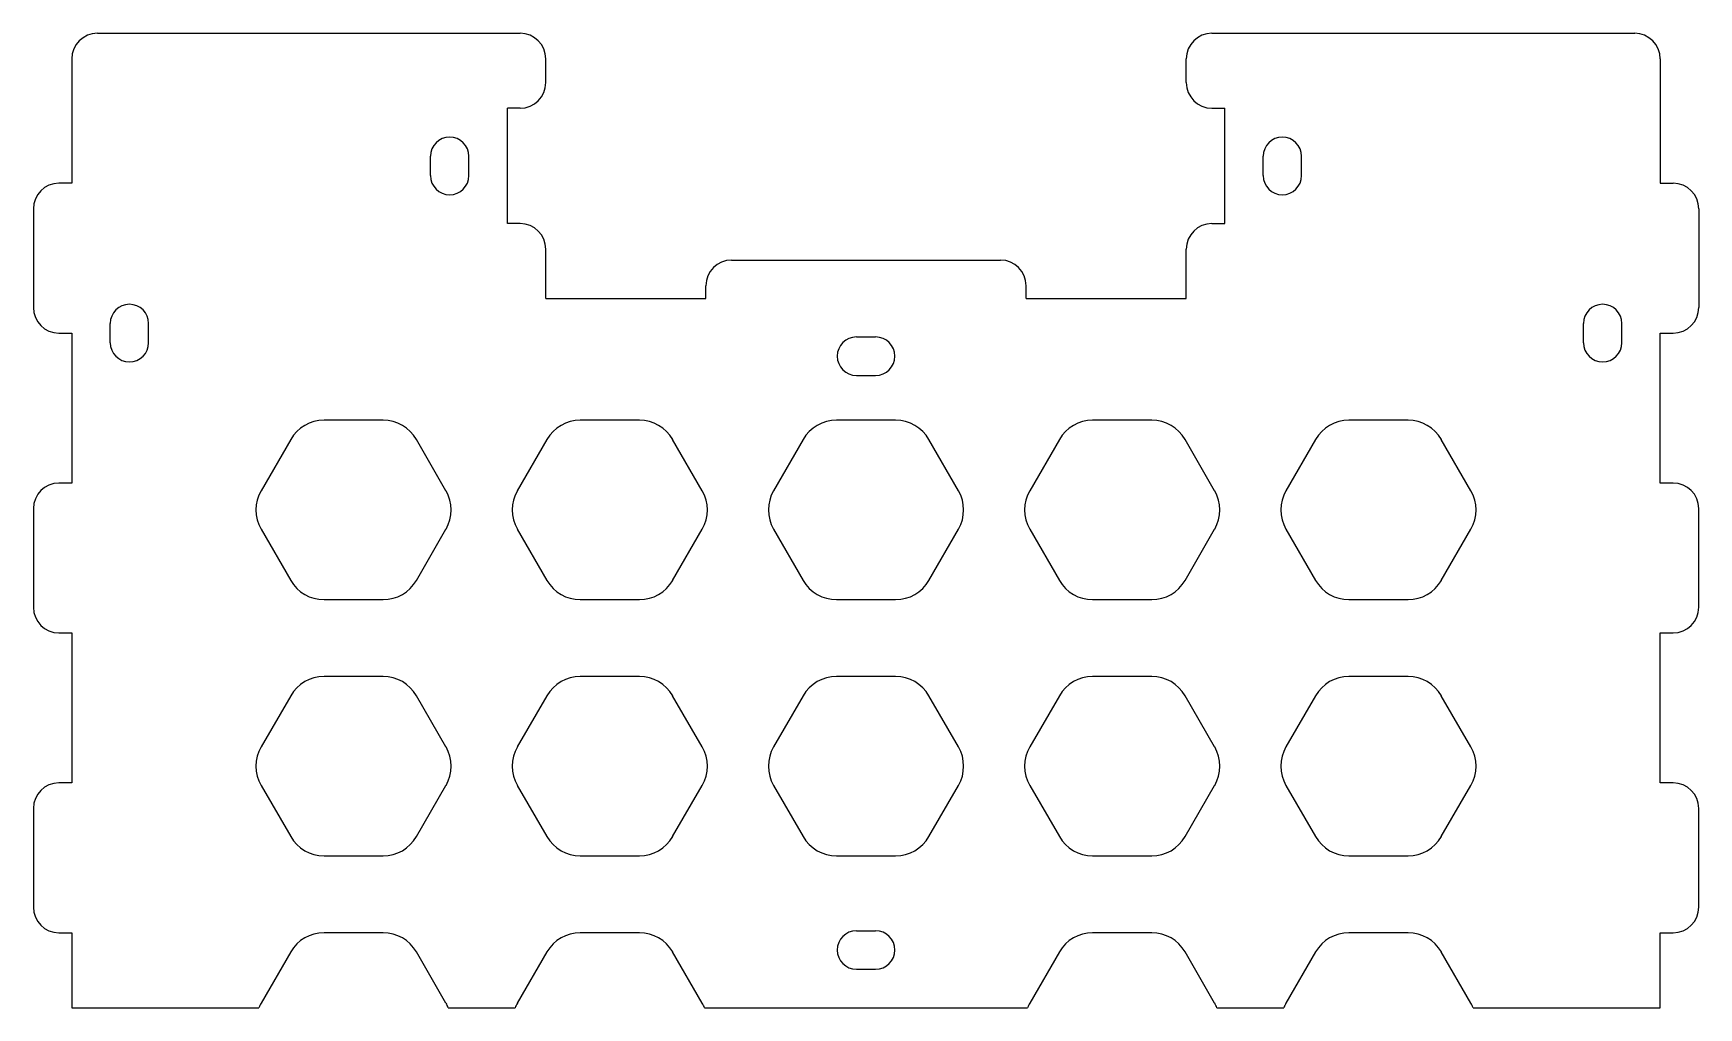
# Model space of a CAD drawing. Extents: x 249 to 379, y -189 to -113.
import ezdxf

# ---------------------------------------------------------------- set-up
doc = ezdxf.new("R2010")
doc.units = 0
doc.layers.add('VISIBLE', color=7, linetype='CONTINUOUS')

msp = doc.modelspace()

# ---------------------------------------------------------------- linework, layer by layer
at = {"layer": 'VISIBLE'}
for p, q in [((254.42, -113.15), (287.42, -113.15)), ((341.42, -113.15), (374.42, -113.15)), ((252.42, -115.15), (252.42, -124.85)), ((289.42, -117), (289.42, -115.15)), ((339.42, -117), (339.42, -115.15)), ((376.42, -115.15), (376.42, -124.85)), ((286.42, -128), (286.42, -119)), ((287.42, -119), (286.42, -119)), ((341.42, -119), (342.42, -119)), ((342.42, -128), (342.42, -119)), ((280.42, -124.25), (280.42, -122.75)), ((283.42, -124.25), (283.42, -122.75)), ((345.42, -124.25), (345.42, -122.75)), ((348.42, -124.25), (348.42, -122.75)), ((252.42, -124.85), (251.42, -124.85)), ((376.42, -124.85), (377.42, -124.85)), ((249.42, -126.85), (249.42, -134.55)), ((379.42, -126.85), (379.42, -134.55)), ((287.42, -128), (286.42, -128)), ((341.42, -128), (342.42, -128)), ((289.42, -133.85), (289.42, -130)), ((339.42, -133.85), (339.42, -130)), ((303.92, -130.85), (324.92, -130.85)), ((289.42, -133.85), (301.92, -133.85)), ((301.92, -133.85), (301.92, -132.85)), ((326.92, -133.85), (326.92, -132.85)), ((326.92, -133.85), (339.42, -133.85)), ((255.42, -137.3), (255.42, -135.8)), ((258.42, -137.3), (258.42, -135.8)), ((370.42, -137.3), (370.42, -135.8)), ((373.42, -137.3), (373.42, -135.8)), ((251.42, -136.55), (252.42, -136.55)), ((252.42, -136.55), (252.42, -148.25)), ((313.67, -136.85), (315.17, -136.85)), ((376.42, -148.25), (376.42, -136.55)), ((376.42, -136.55), (377.42, -136.55)), ((313.67, -139.85), (315.17, -139.85)), ((276.73, -143.35), (272.11, -143.35)), ((296.73, -143.35), (292.11, -143.35)), ((316.73, -143.35), (312.11, -143.35)), ((336.73, -143.35), (332.11, -143.35)), ((356.73, -143.35), (352.11, -143.35)), ((269.51, -144.85), (267.2, -148.85)), ((281.63, -148.85), (279.32, -144.85)), ((289.51, -144.85), (287.2, -148.85)), ((301.63, -148.85), (299.32, -144.85)), ((309.51, -144.85), (307.2, -148.85)), ((321.63, -148.85), (319.32, -144.85)), ((329.51, -144.85), (327.2, -148.85)), ((341.63, -148.85), (339.32, -144.85)), ((349.51, -144.85), (347.2, -148.85)), ((361.63, -148.85), (359.32, -144.85)), ((252.42, -148.25), (251.42, -148.25)), ((377.42, -148.25), (376.42, -148.25)), ((249.42, -150.25), (249.42, -157.95)), ((379.42, -157.95), (379.42, -150.25)), ((267.2, -151.85), (269.51, -155.85)), ((279.32, -155.85), (281.63, -151.85)), ((287.2, -151.85), (289.51, -155.85)), ((299.32, -155.85), (301.63, -151.85)), ((307.2, -151.85), (309.51, -155.85)), ((319.32, -155.85), (321.63, -151.85)), ((327.2, -151.85), (329.51, -155.85)), ((339.32, -155.85), (341.63, -151.85)), ((347.2, -151.85), (349.51, -155.85)), ((359.32, -155.85), (361.63, -151.85)), ((272.11, -157.35), (276.73, -157.35)), ((292.11, -157.35), (296.73, -157.35)), ((312.11, -157.35), (316.73, -157.35)), ((332.11, -157.35), (336.73, -157.35)), ((352.11, -157.35), (356.73, -157.35)), ((251.42, -159.95), (252.42, -159.95)), ((252.42, -159.95), (252.42, -171.65)), ((376.42, -171.65), (376.42, -159.95)), ((376.42, -159.95), (377.42, -159.95)), ((276.73, -163.35), (272.11, -163.35)), ((296.73, -163.35), (292.11, -163.35)), ((316.73, -163.35), (312.11, -163.35)), ((336.73, -163.35), (332.11, -163.35)), ((356.73, -163.35), (352.11, -163.35)), ((269.51, -164.85), (267.2, -168.85)), ((281.63, -168.85), (279.32, -164.85)), ((289.51, -164.85), (287.2, -168.85)), ((301.63, -168.85), (299.32, -164.85)), ((309.51, -164.85), (307.2, -168.85)), ((321.63, -168.85), (319.32, -164.85)), ((329.51, -164.85), (327.2, -168.85)), ((341.63, -168.85), (339.32, -164.85)), ((349.51, -164.85), (347.2, -168.85)), ((361.63, -168.85), (359.32, -164.85)), ((252.42, -171.65), (251.42, -171.65)), ((267.2, -171.85), (269.51, -175.85)), ((279.32, -175.85), (281.63, -171.85)), ((287.2, -171.85), (289.51, -175.85)), ((299.32, -175.85), (301.63, -171.85)), ((307.2, -171.85), (309.51, -175.85)), ((319.32, -175.85), (321.63, -171.85)), ((327.2, -171.85), (329.51, -175.85)), ((339.32, -175.85), (341.63, -171.85)), ((347.2, -171.85), (349.51, -175.85)), ((359.32, -175.85), (361.63, -171.85)), ((377.42, -171.65), (376.42, -171.65)), ((249.42, -173.65), (249.42, -181.35)), ((379.42, -181.35), (379.42, -173.65)), ((272.11, -177.35), (276.73, -177.35)), ((292.11, -177.35), (296.73, -177.35)), ((312.11, -177.35), (316.73, -177.35)), ((332.11, -177.35), (336.73, -177.35)), ((352.11, -177.35), (356.73, -177.35)), ((313.67, -183.2), (315.17, -183.2)), ((251.42, -183.35), (252.42, -183.35)), ((252.42, -183.35), (252.42, -189.2)), ((276.73, -183.35), (272.11, -183.35)), ((296.73, -183.35), (292.11, -183.35)), ((336.73, -183.35), (332.11, -183.35)), ((356.73, -183.35), (352.11, -183.35)), ((376.42, -189.2), (376.42, -183.35)), ((376.42, -183.35), (377.42, -183.35)), ((269.51, -184.85), (267.2, -188.85)), ((281.63, -188.85), (279.32, -184.85)), ((289.51, -184.85), (287.2, -188.85)), ((301.63, -188.85), (299.32, -184.85)), ((329.51, -184.85), (327.2, -188.85)), ((341.63, -188.85), (339.32, -184.85)), ((349.51, -184.85), (347.2, -188.85)), ((361.63, -188.85), (359.32, -184.85)), ((313.67, -186.2), (315.17, -186.2)), ((252.42, -189.2), (267.03, -189.2)), ((281.81, -189.2), (287.03, -189.2)), ((301.81, -189.2), (327.03, -189.2)), ((341.81, -189.2), (347.03, -189.2)), ((361.81, -189.2), (376.42, -189.2))]:
    msp.add_line(p, q, dxfattribs=at)
for centre, radius, start, end in [((254.42, -115.15), 2, 90, 180), ((287.42, -115.15), 2, 0, 90), ((341.42, -115.15), 2, 90, 180), ((374.42, -115.15), 2, 0, 90), ((287.42, -117), 2, 270, 0), ((341.42, -117), 2, 180, 270), ((281.92, -122.75), 1.5, 0, 180), ((346.92, -122.75), 1.5, 0, 180), ((281.92, -124.25), 1.5, 180, 0), ((346.92, -124.25), 1.5, 180, 0), ((251.42, -126.85), 2, 90, 180), ((377.42, -126.85), 2, 0, 90), ((287.42, -130), 2, 0, 90), ((341.42, -130), 2, 90, 180), ((303.92, -132.85), 2, 90, 180), ((324.92, -132.85), 2, 0, 90), ((251.42, -134.55), 2, 180, 270), ((256.92, -135.8), 1.5, 0, 180), ((371.92, -135.8), 1.5, 0, 180), ((377.42, -134.55), 2, 270, 0), ((256.92, -137.3), 1.5, 180, 0), ((313.67, -138.35), 1.5, 90, 270), ((315.17, -138.35), 1.5, 270, 90), ((371.92, -137.3), 1.5, 180, 0), ((272.11, -146.35), 3, 90, 150), ((276.73, -146.35), 3, 30, 90), ((292.11, -146.35), 3, 90, 150), ((296.73, -146.35), 3, 30, 90), ((312.11, -146.35), 3, 90, 150), ((316.73, -146.35), 3, 30, 90), ((332.11, -146.35), 3, 90, 150), ((336.73, -146.35), 3, 30, 90), ((352.11, -146.35), 3, 90, 150), ((356.73, -146.35), 3, 30, 90), ((251.42, -150.25), 2, 90, 180), ((269.8, -150.35), 3, 150, 210), ((279.04, -150.35), 3, 330, 30), ((289.8, -150.35), 3, 150, 210), ((299.04, -150.35), 3, 330, 30), ((309.8, -150.35), 3, 150, 210), ((319.04, -150.35), 3, 330, 30), ((329.8, -150.35), 3, 150, 210), ((339.04, -150.35), 3, 330, 30), ((349.8, -150.35), 3, 150, 210), ((359.04, -150.35), 3, 330, 30), ((377.42, -150.25), 2, 0, 90), ((272.11, -154.35), 3, 210, 270), ((276.73, -154.35), 3, 270, 330), ((292.11, -154.35), 3, 210, 270), ((296.73, -154.35), 3, 270, 330), ((312.11, -154.35), 3, 210, 270), ((316.73, -154.35), 3, 270, 330), ((332.11, -154.35), 3, 210, 270), ((336.73, -154.35), 3, 270, 330), ((352.11, -154.35), 3, 210, 270), ((356.73, -154.35), 3, 270, 330), ((251.42, -157.95), 2, 180, 270), ((377.42, -157.95), 2, 270, 0), ((272.11, -166.35), 3, 90, 150), ((276.73, -166.35), 3, 30, 90), ((292.11, -166.35), 3, 90, 150), ((296.73, -166.35), 3, 30, 90), ((312.11, -166.35), 3, 90, 150), ((316.73, -166.35), 3, 30, 90), ((332.11, -166.35), 3, 90, 150), ((336.73, -166.35), 3, 30, 90), ((352.11, -166.35), 3, 90, 150), ((356.73, -166.35), 3, 30, 90), ((269.8, -170.35), 3, 150, 210), ((279.04, -170.35), 3, 330, 30), ((289.8, -170.35), 3, 150, 210), ((299.04, -170.35), 3, 330, 30), ((309.8, -170.35), 3, 150, 210), ((319.04, -170.35), 3, 330, 30), ((329.8, -170.35), 3, 150, 210), ((339.04, -170.35), 3, 330, 30), ((349.8, -170.35), 3, 150, 210), ((359.04, -170.35), 3, 330, 30), ((251.42, -173.65), 2, 90, 180), ((377.42, -173.65), 2, 0, 90), ((272.11, -174.35), 3, 210, 270), ((276.73, -174.35), 3, 270, 330), ((292.11, -174.35), 3, 210, 270), ((296.73, -174.35), 3, 270, 330), ((312.11, -174.35), 3, 210, 270), ((316.73, -174.35), 3, 270, 330), ((332.11, -174.35), 3, 210, 270), ((336.73, -174.35), 3, 270, 330), ((352.11, -174.35), 3, 210, 270), ((356.73, -174.35), 3, 270, 330), ((251.42, -181.35), 2, 180, 270), ((377.42, -181.35), 2, 270, 0), ((313.67, -184.7), 1.5, 90, 270), ((315.17, -184.7), 1.5, 270, 90), ((272.11, -186.35), 3, 90, 150), ((276.73, -186.35), 3, 30, 90), ((292.11, -186.35), 3, 90, 150), ((296.73, -186.35), 3, 30, 90), ((332.11, -186.35), 3, 90, 150), ((336.73, -186.35), 3, 30, 90), ((352.11, -186.35), 3, 90, 150), ((356.73, -186.35), 3, 30, 90), ((269.8, -190.35), 3, 150, 157.4597), ((279.04, -190.35), 3, 22.5403, 30), ((289.8, -190.35), 3, 150, 157.4597), ((299.04, -190.35), 3, 22.5403, 30), ((329.8, -190.35), 3, 150, 157.4597), ((339.04, -190.35), 3, 22.5403, 30), ((349.8, -190.35), 3, 150, 157.4597), ((359.04, -190.35), 3, 22.5403, 30)]:
    msp.add_arc(centre, radius, start, end, dxfattribs=at)

doc.saveas('drawing.dxf')
